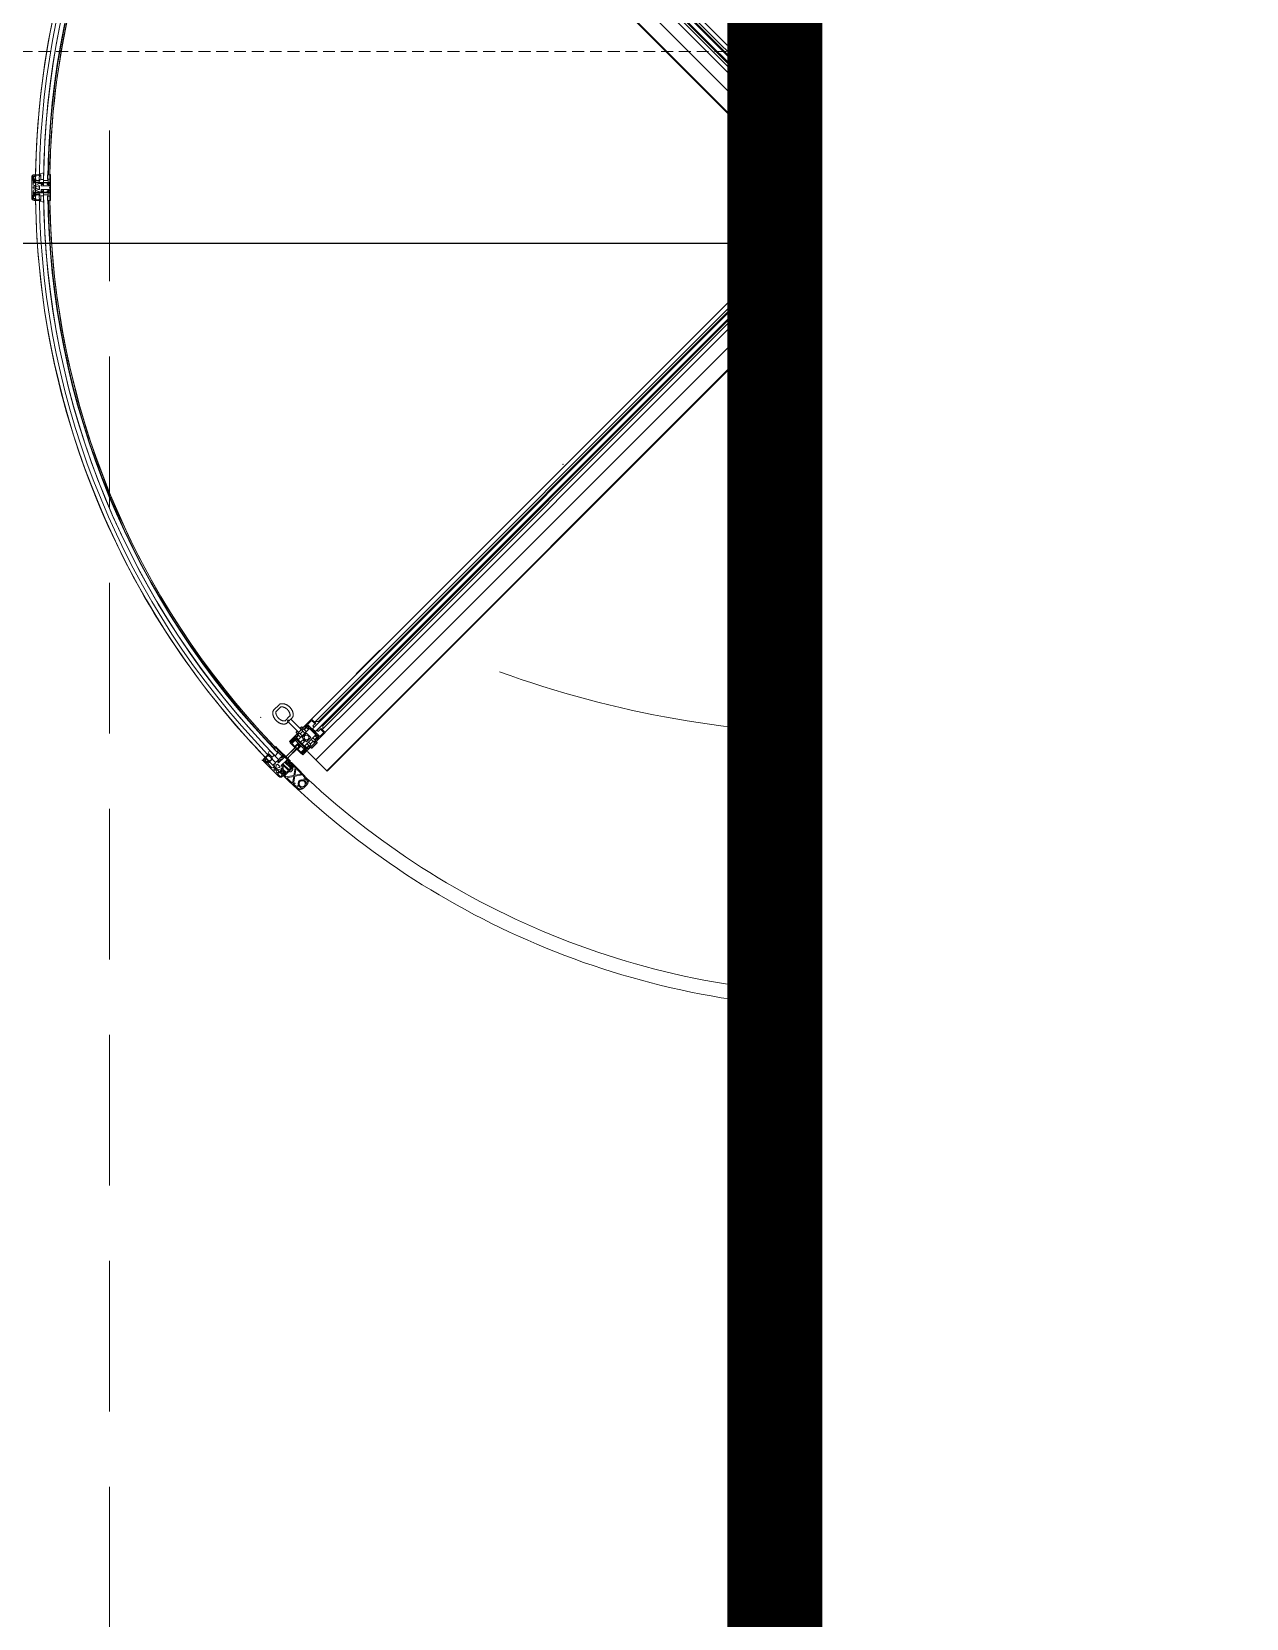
# Model space of a CAD drawing. Header units: millimetres. Extents: x 4459 to 18299, y -2909 to 3305.
# Drawn here: x 16793.5 to 17049.4, y 2101.2 to 2435.4 of the extents above; entities that cross this region are included whole.
import ezdxf
from ezdxf.xclip import XClip

# ---------------------------------------------------------------- set-up
doc = ezdxf.new("R2010")
doc.units = ezdxf.units.MM
doc.header["$LTSCALE"] = 5
doc.header["$XCLIPFRAME"] = 0
doc.linetypes.add('141125_RT1$0$HIDDEN', pattern=[9.525, 6.35, -3.175])
doc.linetypes.add('HIDDENX2', pattern=[0.75, 0.5, -0.25])
for name, color, linetype, lineweight in [('141125_RT1$0$LP-AREA_POLYLINE', 7, 'Continuous', 5), ('141125_RT1$0$LP-LINE_1', 41, 'Continuous', 15), ('141125_RT1$0$xref_4_vitrin_kaplama$0$LP-WINDOW', 6, 'Continuous', 0), ('2DGORUNUS3', 41, 'Continuous', 0)]:
    doc.layers.add(name, color=color, linetype=linetype, lineweight=lineweight)
doc.layers.add('141125_RT1$0$xref_4_vitrin_kaplama$0$2DCAM', color=4, linetype='Continuous')
doc.layers.add('LP-UNIT_LINE', color=170, linetype='Continuous')

# ---------------------------------------------------------------- blocks, each defined once
blk = doc.blocks.new('141125_RT1$0$doner kapı')
at = {"layer": '141125_RT1$0$xref_4_vitrin_kaplama$0$LP-WINDOW'}
for p, q in [((1444521, 219952.1), (1443389.3, 221083.9)), ((1443449, 221084.8), (1444571.2, 219962.7)), ((1444577.4, 219968.8), (1443455.2, 221091)), ((1444568.6, 219977.8), (1443469.1, 221077.3)), ((1444576.4, 219979.2), (1443470.5, 221085.1)), ((1444570, 219979.2), (1443470.5, 221078.7)), ((1444584.2, 219984.1), (1443475.4, 221092.9)), ((1444497.2, 219928.3), (1443365.5, 221060)), ((1444498.2, 219929.3), (1443366.5, 221061)), ((1444555.9, 219955.9), (1443447.1, 221064.6)), ((1443454.9, 221069.5), (1444560.8, 219963.6)), ((1443461.3, 221069.5), (1444560.8, 219970)), ((1443462.7, 221071), (1444562.2, 219971.4)), ((1442862, 219969.1), (1442861.2, 219968.9)), ((1442865, 219971.9), (1442862.1, 219971.9)), ((1442862.1, 219969.9), (1442862.6, 219969.9)), ((1442862.2, 219968.6), (1442862.2, 219968.9)), ((1442862.6, 219969.9), (1442862.6, 219968.9)), ((1442862.6, 219968.9), (1442864.1, 219968.9)), ((1442864.1, 219968.9), (1442864.1, 219969.9)), ((1442864.1, 219969.9), (1442865, 219969.9)), ((1442865.1, 219969.6), (1442864.2, 219969.6)), ((1442864.2, 219969.6), (1442864.2, 219968.6)), ((1442865, 219969.9), (1442865, 219971.9)), ((1442875.1, 219971.9), (1442865.1, 219971.9)), ((1442865.1, 219971.9), (1442865.1, 219969.6)), ((1442866.1, 219967.6), (1442866.1, 219970.9)), ((1442866.1, 219970.9), (1442872.6, 219970.9)), ((1442872.6, 219970.9), (1442872.6, 219968.9)), ((1442872.6, 219968.9), (1442874.1, 219968.9)), ((1442882.1, 219975.9), (1442873.1, 219972.9)), ((1442873.1, 219972.9), (1442873.1, 219971.9)), ((1442873.1, 219971.9), (1442876.1, 219971.9)), ((1442874.1, 219969.9), (1442875.1, 219969.9)), ((1442874.1, 219968.9), (1442874.1, 219969.9)), ((1442875.1, 219969.9), (1442875.1, 219971.9)), ((1442876.1, 219971.9), (1442876.1, 219961.9)), ((1442882.1, 219961.9), (1442882.1, 219975.9)), ((1442890.3, 219971.9), (1442890.3, 219962.9)), ((1442895.3, 219971.9), (1442890.3, 219971.9)), ((1442896.1, 219971.9), (1442895.1, 219971.9)), ((1442895.1, 219971.9), (1442895.1, 219968.9)), ((1442895.1, 219968.9), (1442895.3, 219968.9)), ((1442895.3, 219962.9), (1442895.3, 219971.9)), ((1442895.3, 219968.9), (1442895.3, 219955.9)), ((1442897.1, 219918.9), (1442897.1, 219970.9)), ((1442857.1, 219966.9), (1442857.1, 219922.9)), ((1442859.1, 219960.9), (1442859.1, 219966.9)), ((1442862.6, 219960.9), (1442859.1, 219960.9)), ((1442860.1, 219951.6), (1442860.1, 219958.9)), ((1442860.1, 219958.9), (1442862.6, 219958.9)), ((1442860.1, 219943.4), (1442860.1, 219946.4)), ((1442860.1, 219946.4), (1442866.6, 219946.4)), ((1442866.6, 219943.4), (1442860.1, 219943.4)), ((1442860.1, 219930.9), (1442860.1, 219938.1)), ((1442860.2, 219967.5), (1442860.2, 219963.3)), ((1442862.4, 219956.6), (1442860.8, 219956)), ((1442861, 219954.8), (1442891.5, 219954.8)), ((1442861.2, 219963.1), (1442861.2, 219967.6)), ((1442861.2, 219967.6), (1442866.1, 219967.6)), ((1442866.1, 219963.1), (1442861.2, 219963.1)), ((1442861.2, 219961.9), (1442862, 219961.7)), ((1442865.4, 219949.6), (1442862.1, 219949.6)), ((1442862.1, 219940.1), (1442865.4, 219940.1)), ((1442864.2, 219968.6), (1442862.2, 219968.6)), ((1442862.2, 219961.8), (1442862.2, 219962.1)), ((1442862.2, 219962.1), (1442864.2, 219962.1)), ((1442862.8, 219955.9), (1442862.4, 219956.6)), ((1442864.1, 219961.9), (1442862.6, 219961.9)), ((1442862.6, 219961.9), (1442862.6, 219960.9)), ((1442862.6, 219958.9), (1442862.6, 219955.9)), ((1442862.6, 219955.9), (1442864.1, 219955.9)), ((1442895.3, 219955.9), (1442862.8, 219955.9)), ((1442864.1, 219955.9), (1442864.1, 219961.9)), ((1442864.2, 219962.1), (1442864.2, 219961.1)), ((1442864.2, 219961.1), (1442865.1, 219961.1)), ((1442865.1, 219961.1), (1442865.1, 219958.9)), ((1442865.1, 219958.9), (1442874.1, 219958.9)), ((1442872.8, 219953.9), (1442865.4, 219949.6)), ((1442865.4, 219940.1), (1442872.8, 219935.9)), ((1442866.1, 219959.9), (1442866.1, 219963.1)), ((1442872.6, 219959.9), (1442866.1, 219959.9)), ((1442866.6, 219946.4), (1442870.9, 219948.9)), ((1442870.9, 219940.9), (1442866.6, 219943.4)), ((1442870.9, 219948.9), (1442873.6, 219948.9)), ((1442873.6, 219940.9), (1442870.9, 219940.9)), ((1442874.1, 219961.9), (1442872.6, 219961.9)), ((1442872.6, 219961.9), (1442872.6, 219959.9)), ((1442880.6, 219953.9), (1442872.8, 219953.9)), ((1442872.8, 219935.9), (1442880.6, 219935.9)), ((1442873.6, 219948.9), (1442873.6, 219940.9)), ((1442874.1, 219958.9), (1442874.1, 219961.9)), ((1442876.1, 219961.9), (1442882.1, 219961.9)), ((1442876.9, 219948.8), (1442876.9, 219951.4)), ((1442876.9, 219951.4), (1442880.6, 219951.4)), ((1442893.4, 219948.8), (1442876.9, 219948.8)), ((1442876.9, 219938.4), (1442876.9, 219941)), ((1442876.9, 219941), (1442893.4, 219941)), ((1442880.6, 219938.4), (1442876.9, 219938.4)), ((1442880.6, 219951.4), (1442880.6, 219953.9)), ((1442880.6, 219935.9), (1442880.6, 219938.4)), ((1442882.4, 219960), (1442891.2, 219959.9)), ((1442895.3, 219953.9), (1442889.6, 219953.9)), ((1442889.6, 219953.9), (1442889.6, 219951.4)), ((1442889.6, 219951.4), (1442893.4, 219951.4)), ((1442893.4, 219938.4), (1442889.6, 219938.4)), ((1442889.6, 219938.4), (1442889.6, 219935.9)), ((1442889.6, 219935.9), (1442895.3, 219935.9)), ((1442890.3, 219962.9), (1442895.3, 219962.9)), ((1442891.5, 219954.8), (1442892.3, 219954)), ((1442892.3, 219935.7), (1442891.5, 219935)), ((1442892.3, 219954), (1442895.8, 219954)), ((1442895.8, 219935.7), (1442892.3, 219935.7)), ((1442893.4, 219951.4), (1442893.4, 219948.8)), ((1442893.4, 219941), (1442893.4, 219938.4)), ((1442895.3, 219935.9), (1442895.3, 219953.9)), ((1442895.8, 219954), (1442895.8, 219935.7)), ((1442859.1, 219922.9), (1442859.1, 219928.9)), ((1442859.1, 219928.9), (1442862.6, 219928.9)), ((1442862.6, 219930.9), (1442860.1, 219930.9)), ((1442860.2, 219926.5), (1442860.2, 219922.3)), ((1442860.8, 219933.8), (1442862.4, 219933.2)), ((1442891.5, 219935), (1442861, 219935)), ((1442862, 219928.1), (1442861.2, 219927.9)), ((1442861.2, 219926.6), (1442866.1, 219926.6)), ((1442861.2, 219922.1), (1442861.2, 219926.6)), ((1442866.1, 219922.1), (1442861.2, 219922.1)), ((1442861.2, 219920.9), (1442862, 219920.7)), ((1442862.6, 219919.9), (1442862.1, 219919.9)), ((1442862.1, 219917.9), (1442865, 219917.9)), ((1442862.2, 219927.6), (1442862.2, 219927.9)), ((1442864.2, 219927.6), (1442862.2, 219927.6)), ((1442862.2, 219920.8), (1442862.2, 219921.1)), ((1442862.2, 219921.1), (1442864.2, 219921.1)), ((1442862.4, 219933.2), (1442862.8, 219933.9)), ((1442864.1, 219933.9), (1442862.6, 219933.9)), ((1442862.6, 219933.9), (1442862.6, 219930.9)), ((1442862.6, 219928.9), (1442862.6, 219927.9)), ((1442862.6, 219927.9), (1442864.1, 219927.9)), ((1442864.1, 219920.9), (1442862.6, 219920.9)), ((1442862.6, 219920.9), (1442862.6, 219919.9)), ((1442862.8, 219933.9), (1442895.3, 219933.9)), ((1442864.1, 219927.9), (1442864.1, 219933.9)), ((1442864.1, 219919.9), (1442864.1, 219920.9)), ((1442865, 219919.9), (1442864.1, 219919.9)), ((1442865.1, 219928.6), (1442864.2, 219928.6)), ((1442864.2, 219928.6), (1442864.2, 219927.6)), ((1442864.2, 219921.1), (1442864.2, 219920.1)), ((1442864.2, 219920.1), (1442865.1, 219920.1)), ((1442865, 219917.9), (1442865, 219919.9)), ((1442874.1, 219930.9), (1442865.1, 219930.9)), ((1442865.1, 219930.9), (1442865.1, 219928.6)), ((1442865.1, 219920.1), (1442865.1, 219917.9)), ((1442865.1, 219917.9), (1442875.1, 219917.9)), ((1442866.1, 219926.6), (1442866.1, 219929.9)), ((1442866.1, 219929.9), (1442872.6, 219929.9)), ((1442866.1, 219918.9), (1442866.1, 219922.1)), ((1442872.6, 219918.9), (1442866.1, 219918.9)), ((1442872.6, 219929.9), (1442872.6, 219927.9)), ((1442872.6, 219927.9), (1442874.1, 219927.9)), ((1442874.1, 219920.9), (1442872.6, 219920.9)), ((1442872.6, 219920.9), (1442872.6, 219918.9)), ((1442876.1, 219917.9), (1442873.1, 219917.9)), ((1442873.1, 219917.9), (1442873.1, 219916.9)), ((1442873.1, 219916.9), (1442882.1, 219913.9)), ((1442874.1, 219927.9), (1442874.1, 219930.9)), ((1442874.1, 219919.9), (1442874.1, 219920.9)), ((1442875.1, 219919.9), (1442874.1, 219919.9)), ((1442875.1, 219917.9), (1442875.1, 219919.9)), ((1442882.1, 219927.9), (1442876.1, 219927.9)), ((1442876.1, 219927.9), (1442876.1, 219917.9)), ((1442882.1, 219913.9), (1442882.1, 219927.9)), ((1442891.2, 219929.9), (1442882.4, 219929.8)), ((1442890.3, 219926.9), (1442890.3, 219917.9)), ((1442895.3, 219926.9), (1442890.3, 219926.9)), ((1442890.3, 219917.9), (1442895.3, 219917.9)), ((1442895.3, 219920.9), (1442895.1, 219920.9)), ((1442895.1, 219920.9), (1442895.1, 219917.9)), ((1442895.1, 219917.9), (1442896.1, 219917.9)), ((1442895.3, 219933.9), (1442895.3, 219920.9)), ((1442895.3, 219917.9), (1442895.3, 219926.9)), ((1444571.2, 219927.1), (1443449, 218805)), ((1444560.8, 219926.2), (1443454.9, 218820.2)), ((1443455.2, 218798.8), (1444577.4, 219920.9)), ((1444560.8, 219919.8), (1443461.3, 218820.2)), ((1444562.2, 219918.4), (1443462.7, 218818.8)), ((1443469.1, 218812.5), (1444568.6, 219912)), ((1443470.5, 218811), (1444570, 219910.6)), ((1443470.5, 218804.7), (1444576.4, 219910.6)), ((1444584.2, 219905.6), (1443503, 218824.5)), ((1444587.9, 219870.8), (1443456.1, 218739.1)), ((1444508.5, 219886.6), (1443474.7, 218852.8)), ((1444610.7, 219848), (1443479, 218716.3)), ((1444611.7, 219847), (1443480, 218715.2)), ((1444422.5, 219812.6), (1444433.3, 219823.4)), ((1444434, 219823.4), (1444422.5, 219811.9)), ((1444422.5, 219812.6), (1444422.5, 219811.9)), ((1444422.5, 219811.9), (1444428.1, 219806.2)), ((1443587.4, 218967.1), (1443544.2, 218924)), ((1443587.4, 218967.1), (1443590.9, 218970.6)), ((1443591.7, 218969.8), (1443590.9, 218970.6)), ((1443540.7, 218920.4), (1443544.2, 218924)), ((1443541.5, 218919.6), (1443540.7, 218920.4)), ((1443367.4, 218844.4), (1443378.4, 218855.5)), ((1443371.6, 218840.2), (1443382.4, 218850.9)), ((1443474.4, 218852.4), (1443447.5, 218825.5)), ((1443474, 218852.8), (1443474.4, 218853.1)), ((1443474, 218852.8), (1443474.7, 218852.1)), ((1443474.4, 218853.1), (1443475.1, 218852.4)), ((1443474.7, 218852.1), (1443475.1, 218852.4)), ((1443324.2, 218815.1), (1443324.6, 218815.4)), ((1443324.5, 218814.7), (1443324.2, 218815.1)), ((1443324.5, 218814.7), (1443324.9, 218815.1)), ((1443324.6, 218815.4), (1443324.9, 218815.8)), ((1443324.9, 218815.1), (1443324.6, 218815.4)), ((1443325.3, 218815.4), (1443324.9, 218815.8)), ((1443325.3, 218815.4), (1443324.9, 218815.1)), ((1443339.5, 218828.7), (1443339.9, 218829.1)), ((1443339.8, 218828.3), (1443339.5, 218828.7)), ((1443339.8, 218828.3), (1443340.2, 218828.7)), ((1443340.2, 218828.7), (1443339.9, 218829.1)), ((1443401.4, 218831.8), (1443390.7, 218821.1)), ((1443397.6, 218819.5), (1443394.9, 218816.8)), ((1443398.5, 218818.7), (1443396.2, 218820.9)), ((1443396.2, 218820.9), (1443396.2, 218820.9)), ((1443397.9, 218822.6), (1443396.4, 218821.2)), ((1443400.3, 218820.6), (1443398.1, 218822.8)), ((1443398.1, 218822.8), (1443398.1, 218822.8)), ((1443398.5, 218818.7), (1443407.3, 218809.9)), ((1443447.1, 218825.2), (1443400.1, 218778.2)), ((1443406, 218827.9), (1443403.1, 218825)), ((1443425.2, 218803.3), (1443403.3, 218825.2)), ((1443407.3, 218809.9), (1443419.6, 218797.6)), ((1443414.2, 218797.3), (1443417, 218800.2)), ((1443414.3, 218796.6), (1443417.4, 218799.7)), ((1443418.5, 218781.7), (1443442.5, 218805.7)), ((1443422.6, 218793.9), (1443428.2, 218799.6)), ((1443422.7, 218805.8), (1443425.5, 218808.6)), ((1443423.1, 218805.4), (1443426.3, 218808.6)), ((1443425.9, 218808.2), (1443425.5, 218808.6)), ((1443428.4, 218806.5), (1443426.3, 218808.6)), ((1443426.6, 218801.1), (1443431.2, 218805.7)), ((1443428.2, 218799.6), (1443426.6, 218801.1)), ((1443432.6, 218795.8), (1443427, 218801.5)), ((1443435.8, 218799), (1443430.2, 218804.7)), ((1443431.2, 218805.7), (1443432.8, 218804.2)), ((1443436.4, 218807.7), (1443431.8, 218803.1)), ((1443432.8, 218804.2), (1443431.8, 218803.1)), ((1443432.6, 218807.2), (1443437.6, 218812.1)), ((1443434.2, 218805.6), (1443432.6, 218807.2)), ((1443432.8, 218804.2), (1443434.2, 218805.6)), ((1443439.2, 218810.5), (1443434.2, 218805.6)), ((1443439.2, 218810.5), (1443436.4, 218807.7)), ((1443438.6, 218805.4), (1443436.4, 218807.7)), ((1443437.6, 218812.1), (1443441.5, 218808.2)), ((1443438.6, 218813.9), (1443447.1, 218822.4)), ((1443464.1, 218788.4), (1443438.6, 218813.9)), ((1443441.5, 218808.2), (1443438.6, 218805.4)), ((1443438.6, 218805.4), (1443440.1, 218804)), ((1443440.1, 218804), (1443442.9, 218806.8)), ((1443440.4, 218803.6), (1443440.1, 218804)), ((1443456, 218792.3), (1443442.5, 218805.7)), ((1443442.9, 218806.8), (1443457, 218792.7)), ((1443455.6, 218816.7), (1443447.1, 218825.2)), ((1443447.1, 218822.4), (1443453.2, 218816.3)), ((1443449, 218805), (1443455.2, 218798.8)), ((1443455.6, 218816.7), (1443449.6, 218810.7)), ((1443449.6, 218810.7), (1443452.1, 218808.2)), ((1443452.1, 218808.2), (1443462.7, 218818.8)), ((1443453.2, 218816.3), (1443452.7, 218815.8)), ((1443452.7, 218815.8), (1443453.1, 218815.4)), ((1443453.1, 218815.4), (1443454.3, 218815.4)), ((1443454.9, 218820.2), (1443453.5, 218818.8)), ((1443453.5, 218818.8), (1443455.6, 218816.7)), ((1443454.3, 218815.4), (1443455.6, 218816.7)), ((1443461.3, 218820.2), (1443454.9, 218820.2)), ((1443469.1, 218812.5), (1443458.4, 218801.9)), ((1443458.4, 218801.9), (1443460.9, 218799.4)), ((1443460.9, 218799.4), (1443466.9, 218805.4)), ((1443462.7, 218818.8), (1443461.3, 218820.2)), ((1443466.9, 218805.4), (1443465.6, 218804)), ((1443465.6, 218804), (1443465.6, 218802.9)), ((1443465.6, 218802.9), (1443466, 218802.5)), ((1443466, 218802.5), (1443466.5, 218803)), ((1443466.5, 218803), (1443472.6, 218796.9)), ((1443466.9, 218805.4), (1443469.1, 218803.3)), ((1443475.4, 218796.9), (1443466.9, 218805.4)), ((1443470.5, 218811), (1443469.1, 218812.5)), ((1443469.1, 218803.3), (1443470.5, 218804.7)), ((1443470.5, 218804.7), (1443470.5, 218811)), ((1443502.6, 218824.1), (1443475.8, 218797.3)), ((1443502.3, 218824.5), (1443502.6, 218824.8)), ((1443502.3, 218824.5), (1443503, 218823.8)), ((1443502.6, 218824.8), (1443503.3, 218824.1)), ((1443503, 218823.8), (1443503.3, 218824.1)), ((1443301.8, 218795.2), (1443302.5, 218795.8)), ((1443302.1, 218794.8), (1443301.8, 218795.2)), ((1443302.9, 218795.4), (1443302.1, 218794.8)), ((1443302.9, 218795.4), (1443302.5, 218795.8)), ((1443371.1, 218766.1), (1443367.6, 218762.6)), ((1443371.8, 218766.9), (1443370.4, 218765.4)), ((1443377.5, 218759.8), (1443371.1, 218766.1)), ((1443402.2, 218736.4), (1443371.8, 218766.9)), ((1443414.6, 218766.5), (1443391.3, 218744.6)), ((1443400.1, 218778.2), (1443401.5, 218776.8)), ((1443401.5, 218776.8), (1443403.5, 218778.7)), ((1443402.1, 218775.5), (1443404.4, 218777.8)), ((1443404.6, 218777.6), (1443402.1, 218775.5)), ((1443402.1, 218775.5), (1443412.7, 218764.9)), ((1443403.5, 218778.7), (1443405.6, 218776.6)), ((1443403.8, 218775.9), (1443404.8, 218776.9)), ((1443404.5, 218775.2), (1443403.8, 218775.9)), ((1443406.1, 218776.7), (1443404.5, 218775.2)), ((1443404.6, 218779.8), (1443411.1, 218786.3)), ((1443406.7, 218777.7), (1443404.6, 218779.8)), ((1443404.8, 218777.4), (1443404.6, 218777.6)), ((1443404.8, 218776.9), (1443404.8, 218777.4)), ((1443404.8, 218776.9), (1443405.1, 218777.1)), ((1443405.3, 218774.4), (1443409.3, 218778.3)), ((1443412, 218767.7), (1443405.3, 218774.4)), ((1443408.1, 218776.8), (1443405.5, 218774.2)), ((1443405.6, 218776.6), (1443406.7, 218777.7)), ((1443406.3, 218777.5), (1443406.1, 218777.3)), ((1443406.1, 218777.3), (1443406.1, 218776.7)), ((1443406.1, 218776.9), (1443406.1, 218776.9)), ((1443406.1, 218776.7), (1443406.1, 218776.9)), ((1443406.3, 218778.1), (1443406.3, 218777.5)), ((1443408.9, 218779), (1443406.7, 218778.6)), ((1443407.1, 218778.7), (1443407.1, 218778.9)), ((1443407.3, 218779.2), (1443412.7, 218784.6)), ((1443408.1, 218776.8), (1443414.3, 218783)), ((1443408.3, 218777.3), (1443408.1, 218776.8)), ((1443411.1, 218786.3), (1443436.5, 218760.8)), ((1443416.5, 218772.1), (1443412, 218767.7)), ((1443412.7, 218764.9), (1443413.6, 218765.8)), ((1443412.8, 218787.4), (1443415, 218789.5)), ((1443437.6, 218762.6), (1443412.8, 218787.4)), ((1443412.8, 218766.6), (1443417, 218770.8)), ((1443413.6, 218765.8), (1443412.8, 218766.6)), ((1443413.2, 218779.9), (1443415.3, 218782.1)), ((1443413.2, 218779.9), (1443430.2, 218763)), ((1443413.6, 218765.8), (1443414.4, 218766.7)), ((1443417.4, 218770.7), (1443413.9, 218767.2)), ((1443413.9, 218767.2), (1443414.6, 218766.5)), ((1443414.6, 218796.9), (1443414.2, 218797.3)), ((1443416.4, 218794.4), (1443414.3, 218796.6)), ((1443415, 218789.5), (1443416.5, 218787.9)), ((1443419.8, 218791), (1443415.2, 218786.4)), ((1443419.2, 218782.4), (1443415.2, 218786.4)), ((1443416.4, 218790.9), (1443421, 218795.5)), ((1443418, 218789.3), (1443416.4, 218790.9)), ((1443416.5, 218787.9), (1443418, 218789.3)), ((1443416.5, 218772.1), (1443418.7, 218774.4)), ((1443421.1, 218766.8), (1443416.8, 218762.6)), ((1443417, 218770.8), (1443421.1, 218766.8)), ((1443421, 218767.2), (1443417.4, 218770.7)), ((1443417.4, 218763.7), (1443421, 218767.2)), ((1443422.3, 218767.7), (1443417.9, 218772.1)), ((1443417.9, 218761.8), (1443422.3, 218766.3)), ((1443419.7, 218791.1), (1443418, 218789.3)), ((1443423.8, 218787), (1443418.1, 218792.7)), ((1443418.1, 218771.9), (1443419.7, 218773.5)), ((1443418.4, 218771.7), (1443419.9, 218773.2)), ((1443421, 218795.5), (1443422.6, 218793.9)), ((1443421.9, 218768.1), (1443423.4, 218769.7)), ((1443422.1, 218767.9), (1443423.7, 218769.4)), ((1443424.6, 218768.5), (1443422.3, 218766.3)), ((1443422.9, 218794.3), (1443427, 218790.2)), ((1443423.4, 218776.8), (1443428.2, 218781.5)), ((1443427, 218786.7), (1443436.2, 218795.8)), ((1443436.2, 218777.5), (1443427, 218786.7)), ((1443427, 218773.2), (1443431.8, 218778)), ((1443431.8, 218778), (1443428.2, 218781.5)), ((1443428.7, 218781.4), (1443428.2, 218781.5)), ((1443428.4, 218749.9), (1443475.4, 218796.9)), ((1443431.6, 218778.5), (1443428.7, 218781.4)), ((1443431.6, 218778.5), (1443431.8, 218778)), ((1443431.9, 218768.3), (1443456, 218792.3)), ((1443436.7, 218764.9), (1443432.6, 218769)), ((1443436.2, 218795.8), (1443445.4, 218786.7)), ((1443445.4, 218786.7), (1443436.2, 218777.5)), ((1443436.7, 218764.9), (1443441.3, 218769.5)), ((1443442.9, 218767.9), (1443437.2, 218773.6)), ((1443439.5, 218767.7), (1443438.1, 218766.3)), ((1443438.1, 218766.3), (1443439.7, 218764.7)), ((1443441.3, 218769.5), (1443439.5, 218767.7)), ((1443441.1, 218766.1), (1443439.5, 218767.7)), ((1443440.4, 218776.8), (1443444.5, 218772.7)), ((1443445.7, 218770.7), (1443441.1, 218766.1)), ((1443449.8, 218778), (1443444.1, 218772.3)), ((1443444.1, 218772.3), (1443445.7, 218770.7)), ((1443446.8, 218764), (1443444.7, 218766.1)), ((1443450.7, 218777.8), (1443446.1, 218782.4)), ((1443458.8, 218776), (1443446.8, 218764)), ((1443458.9, 218775.3), (1443447.6, 218764)), ((1443454.9, 218779.9), (1443449.3, 218785.6)), ((1443451.4, 218776.4), (1443449.8, 218778)), ((1443456, 218781), (1443451.4, 218776.4)), ((1443453.3, 218781.6), (1443457.9, 218786.2)), ((1443454.4, 218782.6), (1443453.3, 218781.5)), ((1443454.2, 218789.8), (1443453.8, 218790.2)), ((1443457, 218792.7), (1443454.2, 218789.8)), ((1443454.2, 218789.8), (1443455.6, 218788.4)), ((1443455.8, 218784), (1443454.4, 218782.6)), ((1443454.4, 218782.6), (1443456, 218781)), ((1443455.6, 218788.4), (1443458.4, 218791.2)), ((1443457.9, 218786.2), (1443455.6, 218788.4)), ((1443460.7, 218789), (1443455.8, 218784)), ((1443457.4, 218782.4), (1443455.8, 218784)), ((1443458.8, 218776), (1443456.7, 218778.2)), ((1443462.3, 218787.4), (1443457.4, 218782.4)), ((1443457.9, 218786.2), (1443460.7, 218789)), ((1443458.4, 218791.2), (1443462.3, 218787.4)), ((1443458.4, 218775.7), (1443458.9, 218775.3)), ((1443472.6, 218796.9), (1443464.1, 218788.4)), ((1443545.8, 218781), (1443546.1, 218780.6)), ((1443546.1, 218781.3), (1443546.5, 218781)), ((1443546.1, 218780.6), (1443546.5, 218781)), ((1443349.1, 218744.2), (1443347.1, 218742.1)), ((1443347.1, 218735), (1443378.2, 218703.9)), ((1443348.5, 218740.7), (1443348.8, 218741)), ((1443352.7, 218732.2), (1443348.5, 218736.4)), ((1443348.9, 218740), (1443348.6, 218739.3)), ((1443348.8, 218741), (1443349.6, 218740.3)), ((1443348.9, 218737.6), (1443351.8, 218734.7)), ((1443350.5, 218742.7), (1443349.1, 218744.2)), ((1443356.3, 218751.3), (1443349.2, 218744.2)), ((1443349.2, 218744.2), (1443350.8, 218742.6)), ((1443349.4, 218739.9), (1443349.2, 218740.1)), ((1443349.4, 218738.5), (1443352.9, 218741.9)), ((1443350.9, 218741.3), (1443349.4, 218739.9)), ((1443352.6, 218735.3), (1443349.4, 218738.5)), ((1443349.6, 218740.3), (1443350.6, 218741.4)), ((1443349.9, 218742.1), (1443350.5, 218742.7)), ((1443350.6, 218741.4), (1443349.9, 218742.1)), ((1443350.8, 218742.6), (1443350.2, 218742)), ((1443350.2, 218742), (1443350.9, 218741.3)), ((1443350.6, 218744.2), (1443355.2, 218748.8)), ((1443352.9, 218741.9), (1443350.6, 218744.2)), ((1443356.1, 218738.7), (1443352.6, 218735.3)), ((1443355.2, 218734.7), (1443352.7, 218732.2)), ((1443353.5, 218734.4), (1443354.2, 218734.7)), ((1443354, 218735.3), (1443355.5, 218736.7)), ((1443354.3, 218735.1), (1443354, 218735.3)), ((1443358.4, 218759.1), (1443354.1, 218750.6)), ((1443354.1, 218750.6), (1443354.9, 218749.9)), ((1443355.6, 218736.4), (1443354.5, 218735.4)), ((1443354.5, 218735.4), (1443355.2, 218734.7)), ((1443354.9, 218749.9), (1443357, 218752)), ((1443354.9, 218731.5), (1443358, 218734.7)), ((1443355.2, 218748.8), (1443356.6, 218747.4)), ((1443355.5, 218736.7), (1443356.2, 218736)), ((1443356.3, 218735.7), (1443355.6, 218736.4)), ((1443358.4, 218736.4), (1443356.1, 218738.7)), ((1443356.2, 218736), (1443356.8, 218736.6)), ((1443357.7, 218749.9), (1443356.3, 218751.3)), ((1443356.6, 218736.1), (1443356.3, 218735.7)), ((1443356.6, 218747.4), (1443357.7, 218748.5)), ((1443358, 218734.7), (1443356.6, 218736.1)), ((1443356.8, 218736.6), (1443358.4, 218735)), ((1443357, 218752), (1443364, 218744.9)), ((1443357, 218749.2), (1443357.7, 218749.9)), ((1443357.7, 218748.5), (1443357, 218749.2)), ((1443368.3, 218749.2), (1443358.4, 218759.1)), ((1443358.4, 218735), (1443364.8, 218741.4)), ((1443363, 218741), (1443358.4, 218736.4)), ((1443362.6, 218743.5), (1443361.6, 218742.5)), ((1443361.6, 218742.5), (1443363, 218741)), ((1443364.8, 218741.4), (1443362.6, 218743.5)), ((1443364, 218744.9), (1443368.3, 218749.2)), ((1443365.5, 218728), (1443370.9, 218733.3)), ((1443367.6, 218762.6), (1443373.9, 218756.2)), ((1443370.9, 218733.4), (1443368.7, 218725.2)), ((1443369.9, 218748.1), (1443376.1, 218754.2)), ((1443370.4, 218765.4), (1443372.5, 218763.3)), ((1443376.4, 218738.9), (1443370.9, 218733.4)), ((1443372.5, 218763.3), (1443372.7, 218763.5)), ((1443372.7, 218763.5), (1443399.5, 218736.6)), ((1443373.9, 218756.2), (1443377.5, 218759.8)), ((1443375.5, 218734.5), (1443378.2, 218737.2)), ((1443377.4, 218732.7), (1443375.5, 218734.5)), ((1443378.2, 218737.2), (1443376.4, 218738.9)), ((1443376.5, 218738.9), (1443377.6, 218739.9)), ((1443389, 218744.3), (1443377.4, 218732.7)), ((1443377.6, 218739.9), (1443382.5, 218744.9)), ((1443383.5, 218741.1), (1443379.9, 218737.5)), ((1443379.9, 218738.2), (1443382.8, 218741.1)), ((1443379.9, 218738.2), (1443379.9, 218737.5)), ((1443381.1, 218736.4), (1443379.9, 218737.5)), ((1443382.5, 218744.9), (1443382.9, 218745.2)), ((1443386.8, 218749.3), (1443382.8, 218745.3)), ((1443382.8, 218745.3), (1443384.6, 218743.5)), ((1443382.8, 218741.1), (1443383.5, 218741.1)), ((1443382.9, 218727.1), (1443394.6, 218738.8)), ((1443384.6, 218739.9), (1443383.5, 218741.1)), ((1443384.6, 218743.5), (1443387.2, 218746.2)), ((1443399.5, 218736.6), (1443386.8, 218749.3)), ((1443387.2, 218746.2), (1443389, 218744.3)), ((1443402.9, 218721.6), (1443390.1, 218734.4)), ((1443392.2, 218735.6), (1443391.1, 218734.5)), ((1443391.1, 218734.5), (1443403.5, 218722.2)), ((1443391.3, 218744.6), (1443394.8, 218741)), ((1443396.4, 218731.4), (1443392.2, 218735.6)), ((1443396.4, 218737), (1443393.7, 218734.3)), ((1443393.7, 218734.3), (1443395.5, 218732.6)), ((1443394.6, 218738.8), (1443396.4, 218737)), ((1443394.8, 218741), (1443416.7, 218764.4)), ((1443394.9, 218748), (1443412.2, 218765.3)), ((1443395.5, 218732.6), (1443399.5, 218736.6)), ((1443399.4, 218734.3), (1443396.4, 218731.4)), ((1443398, 218730.1), (1443400.8, 218732.9)), ((1443415.6, 218762), (1443398.2, 218744.7)), ((1443399.5, 218736.6), (1443398.3, 218735.4)), ((1443398.3, 218735.4), (1443399.4, 218734.3)), ((1443401, 218732.6), (1443400.4, 218729.2)), ((1443400.8, 218735), (1443402.2, 218736.4)), ((1443403.3, 218732.6), (1443400.8, 218735)), ((1443400.8, 218732.9), (1443402.2, 218731.5)), ((1443402.2, 218731.4), (1443401, 218732.6)), ((1443402.4, 218734.2), (1443401.8, 218733.6)), ((1443401.8, 218733.6), (1443403.2, 218732.5)), ((1443402.2, 218731.5), (1443403.3, 218732.6)), ((1443403.2, 218732.5), (1443402.2, 218731.4)), ((1443404.7, 218734), (1443402.4, 218734.2)), ((1443421.5, 218717.1), (1443404.7, 218734)), ((1443416.1, 218763.4), (1443415.1, 218762.4)), ((1443415.1, 218762.4), (1443425.7, 218751.8)), ((1443416.1, 218763.4), (1443416.9, 218764.2)), ((1443416.8, 218762.6), (1443416.1, 218763.4)), ((1443416.7, 218764.4), (1443417.4, 218763.7)), ((1443424.4, 218755.3), (1443417.9, 218761.8)), ((1443427, 218757.9), (1443424.4, 218755.3)), ((1443425.4, 218754.3), (1443426.9, 218755.9)), ((1443426.1, 218753.6), (1443425.4, 218754.3)), ((1443425.7, 218751.8), (1443428.1, 218754.2)), ((1443427, 218754.5), (1443426.1, 218753.6)), ((1443427.9, 218756.5), (1443426.8, 218755.4)), ((1443426.8, 218755.4), (1443429, 218753.3)), ((1443426.9, 218755.9), (1443427.1, 218755.9)), ((1443428.7, 218758.4), (1443427, 218757.9)), ((1443427, 218754.5), (1443427.1, 218754.6)), ((1443427.7, 218754.5), (1443427, 218754.5)), ((1443429, 218753.3), (1443427, 218751.3)), ((1443427, 218751.3), (1443428.4, 218749.9)), ((1443427.1, 218755.9), (1443427.8, 218756.6)), ((1443427.3, 218755.9), (1443427.1, 218755.9)), ((1443427.1, 218754.6), (1443427.4, 218754.9)), ((1443427.1, 218754.6), (1443427.7, 218754.6)), ((1443427.6, 218758), (1443428.6, 218759)), ((1443428.1, 218754.2), (1443427.7, 218754.5)), ((1443427.8, 218756.6), (1443429.1, 218756.9)), ((1443430, 218754.3), (1443427.9, 218756.5)), ((1443428.4, 218756.1), (1443428.3, 218756.1)), ((1443428.6, 218759), (1443433.4, 218763.9)), ((1443428.7, 218756.2), (1443434.9, 218762.4)), ((1443428.9, 218756.9), (1443428.8, 218756.5)), ((1443429.2, 218758.7), (1443429.2, 218758.3)), ((1443436.5, 218760.8), (1443430, 218754.3)), ((1443430.2, 218763), (1443432.3, 218765.1)), ((1443436.9, 218758.4), (1443438, 218757.2)), ((1443439.7, 218764.7), (1443437.6, 218762.6)), ((1443438.9, 218756.3), (1443438, 218757.2)), ((1443438.9, 218756.3), (1443456.1, 218739.1)), ((1443447.1, 218764.4), (1443447.6, 218764)), ((1443479, 218716.3), (1443456.1, 218739.1)), ((1443363.5, 218722.8), (1443354.9, 218731.5)), ((1443368.7, 218725.2), (1443366.3, 218722.8)), ((1443367.2, 218719.1), (1443371.8, 218723.7)), ((1443369.3, 218717), (1443367.2, 218719.1)), ((1443373.9, 218721.6), (1443369.3, 218717)), ((1443371.8, 218723.7), (1443373.1, 218728.5)), ((1443373.1, 218728.5), (1443375, 218730.4)), ((1443373.1, 218716.1), (1443375.4, 218718.5)), ((1443374.7, 218711.7), (1443373.1, 218713.3)), ((1443378.8, 218722.9), (1443373.9, 218721.6)), ((1443377.8, 218714.9), (1443374.7, 218711.7)), ((1443375, 218730.4), (1443380.7, 218724.8)), ((1443375.4, 218718.5), (1443383.6, 218720.7)), ((1443375.4, 218709.6), (1443377.8, 218712.1)), ((1443379.6, 218705.3), (1443375.4, 218709.6)), ((1443379.2, 218713.5), (1443377.8, 218714.9)), ((1443377.8, 218712.1), (1443378.5, 218711.3)), ((1443378.5, 218711.3), (1443379.6, 218712.4)), ((1443380.7, 218724.8), (1443378.8, 218722.9)), ((1443378.9, 218713.1), (1443379.2, 218713.5)), ((1443379.6, 218712.4), (1443378.9, 218713.1)), ((1443384.9, 218719.8), (1443380.7, 218715.6)), ((1443380.7, 218715.6), (1443383.5, 218712.8)), ((1443382.4, 218714.2), (1443381.9, 218713.7)), ((1443381.9, 218713.7), (1443382.1, 218711.3)), ((1443382.1, 218711.3), (1443398.9, 218694.5)), ((1443383.6, 218712.8), (1443382.4, 218714.2)), ((1443384.7, 218725.3), (1443382.9, 218727.1)), ((1443383.1, 218715.2), (1443386, 218718.1)), ((1443384.6, 218713.8), (1443383.1, 218715.2)), ((1443386.8, 218715.6), (1443383.5, 218715)), ((1443383.5, 218715), (1443384.6, 218713.9)), ((1443383.5, 218712.8), (1443384.6, 218713.8)), ((1443384.6, 218707.5), (1443383.5, 218706.4)), ((1443383.5, 218706.4), (1443384.2, 218705.7)), ((1443383.6, 218720.7), (1443389.1, 218726.2)), ((1443384.6, 218713.9), (1443383.6, 218712.8)), ((1443385.3, 218722.3), (1443383.8, 218720.9)), ((1443383.8, 218720.9), (1443384.9, 218719.8)), ((1443384.2, 218705.7), (1443383.8, 218705.3)), ((1443385.3, 218706.7), (1443384.6, 218707.5)), ((1443387.4, 218728), (1443384.7, 218725.3)), ((1443385.2, 218712.1), (1443386.2, 218713)), ((1443387.7, 218719.8), (1443385.3, 218722.3)), ((1443385.9, 218707.4), (1443385.3, 218706.7)), ((1443385.3, 218703.9), (1443387.3, 218706)), ((1443387.3, 218706), (1443385.9, 218707.4)), ((1443386.5, 218729.9), (1443386, 218729.4)), ((1443386, 218729.4), (1443398.3, 218717)), ((1443386, 218718.1), (1443393, 218711)), ((1443398.9, 218717.6), (1443386.5, 218729.9)), ((1443399.4, 218718.1), (1443386.6, 218730.9)), ((1443387.9, 218711.3), (1443386.9, 218710.4)), ((1443387.2, 218719.3), (1443387.7, 218719.8)), ((1443393.9, 218712.5), (1443387.2, 218719.3)), ((1443390.3, 218712.4), (1443387.3, 218715.5)), ((1443389.1, 218726.2), (1443387.4, 218728)), ((1443387.6, 218708.7), (1443388.7, 218709.8)), ((1443392.8, 218703.4), (1443387.6, 218708.7)), ((1443388.8, 218709.6), (1443387.7, 218708.5)), ((1443387.7, 218708.5), (1443390.2, 218706)), ((1443388.7, 218709.8), (1443389.9, 218708.7)), ((1443390.2, 218708.2), (1443388.8, 218709.6)), ((1443389.9, 218708.7), (1443390.4, 218712)), ((1443390.2, 218706), (1443410, 218725.8)), ((1443393, 218711), (1443390.2, 218708.2)), ((1443409.7, 218706.4), (1443392.8, 218703.4)), ((1443398.3, 218717), (1443393.9, 218712.5)), ((1443394.6, 218701.7), (1443409.3, 218704.3)), ((1443400.3, 218696), (1443394.6, 218701.7)), ((1443405.1, 218723), (1443398, 218730.1)), ((1443403.5, 218722.2), (1443398.9, 218717.6)), ((1443400.2, 218714.1), (1443399.2, 218715.1)), ((1443400.6, 218728.8), (1443403.6, 218725.7)), ((1443403, 218729.9), (1443404, 218730.9)), ((1443403.3, 218714.4), (1443403.3, 218714.4)), ((1443404, 218725.6), (1443407.4, 218726.2)), ((1443405.7, 218729.2), (1443404.7, 218728.2)), ((1443404.7, 218715.8), (1443405.2, 218716.3)), ((1443407.9, 218725.8), (1443405.1, 218723)), ((1443406.9, 218720.8), (1443405.9, 218721.8)), ((1443406.3, 218727.3), (1443407.4, 218728.5)), ((1443407.4, 218726.2), (1443406.3, 218727.3)), ((1443407.5, 218728.3), (1443406.5, 218727.3)), ((1443406.5, 218727.3), (1443407.9, 218725.8)), ((1443406.6, 218717.7), (1443406.6, 218717.7)), ((1443409.3, 218704.3), (1443406.8, 218690.1)), ((1443407.4, 218728.5), (1443412.6, 218723.2)), ((1443410, 218725.8), (1443407.5, 218728.3)), ((1443408.5, 218688.5), (1443411.4, 218704.7)), ((1443412.6, 218723.2), (1443409.7, 218706.4)), ((1443411.4, 218704.7), (1443427.6, 218707.5)), ((1443411.8, 218706.8), (1443414.4, 218721.5)), ((1443426, 218709.3), (1443411.8, 218706.8)), ((1443414.4, 218721.5), (1443420.1, 218715.8)), ((1443420.1, 218715.8), (1443426, 218709.3)), ((1443437, 218700.3), (1443421.5, 218717.1)), ((1443427.6, 218707.5), (1443432.2, 218702.6)), ((1443432.2, 218702.6), (1443430.6, 218696.7)), ((1443432.4, 218695.6), (1443433.8, 218700.8)), ((1443433.8, 218700.8), (1443435.5, 218698.9)), ((1443479.3, 218715.9), (1443479, 218716.3)), ((1443479.3, 218715.9), (1443480, 218715.3)), ((1443480, 218715.2), (1443480, 218715.3)), ((1443398.9, 218694.5), (1443416.6, 218678.4)), ((1443406.8, 218690.1), (1443400.3, 218696)), ((1443413.5, 218683.9), (1443408.5, 218688.5)), ((1443419.4, 218685.4), (1443413.5, 218683.9)), ((1443415.2, 218682.3), (1443420.4, 218683.7)), ((1443417.1, 218680.5), (1443415.2, 218682.3)), ((1443429.6, 218679.4), (1443436.7, 218686.5))]:
    blk.add_line(p, q, dxfattribs=at)
for points in [[(1443391.7, 218815), (1443391.1, 218814.9), (1443390.5, 218814.8), (1443389.9, 218814.8), (1443389.2, 218814.7), (1443388.6, 218814.7), (1443388, 218814.7), (1443387.4, 218814.7), (1443386.7, 218814.7), (1443386.1, 218814.8), (1443385.5, 218814.9), (1443384.8, 218815), (1443384.2, 218815.2), (1443383.6, 218815.3), (1443382.9, 218815.5), (1443382.3, 218815.7), (1443381.7, 218815.9), (1443381, 218816.1), (1443380.4, 218816.4), (1443379.8, 218816.7), (1443379.2, 218817), (1443378.6, 218817.3), (1443378, 218817.6), (1443377.4, 218818), (1443376.8, 218818.4), (1443376.2, 218818.7), (1443375.6, 218819.1), (1443375.1, 218819.6), (1443374.5, 218820), (1443374, 218820.5), (1443373.5, 218820.9), (1443372.9, 218821.4), (1443372.4, 218821.9), (1443371.9, 218822.4), (1443371.4, 218822.9), (1443371, 218823.5), (1443370.5, 218824), (1443370.1, 218824.6), (1443369.7, 218825.1), (1443369.3, 218825.7), (1443368.9, 218826.3), (1443368.5, 218826.9), (1443368.2, 218827.5), (1443367.8, 218828.1), (1443367.5, 218828.7), (1443367.2, 218829.3), (1443366.9, 218829.9), (1443366.7, 218830.5), (1443366.4, 218831.2), (1443366.2, 218831.8), (1443366, 218832.4), (1443365.8, 218833), (1443365.7, 218833.7), (1443365.5, 218834.3), (1443365.4, 218835), (1443365.3, 218835.6), (1443365.3, 218836.2), (1443365.2, 218836.8), (1443365.2, 218837.5), (1443365.2, 218838.1), (1443365.2, 218838.7), (1443365.3, 218839.3), (1443365.3, 218839.9), (1443365.4, 218840.6), (1443365.6, 218841.2)], [(1443365.6, 218841.2), (1443365.7, 218841.6), (1443365.8, 218842), (1443366, 218842.5), (1443366.2, 218842.9), (1443366.5, 218843.3), (1443366.7, 218843.7), (1443367, 218844.1), (1443367.4, 218844.4)], [(1443371.9, 218840.5), (1443371.8, 218840.1), (1443371.8, 218839.8), (1443371.8, 218839.4), (1443371.8, 218839), (1443371.8, 218838.7), (1443371.8, 218838.3), (1443371.8, 218837.8), (1443371.8, 218837.4), (1443371.9, 218837), (1443372, 218836.6), (1443372.1, 218836.1), (1443372.2, 218835.7), (1443372.3, 218835.2), (1443372.4, 218834.8), (1443372.6, 218834.3), (1443372.8, 218833.9), (1443373, 218833.4), (1443373.2, 218833), (1443373.4, 218832.5), (1443373.6, 218832), (1443373.9, 218831.6), (1443374.1, 218831.1), (1443374.4, 218830.7), (1443374.7, 218830.2), (1443375, 218829.8), (1443375.3, 218829.4), (1443375.6, 218828.9), (1443376, 218828.5), (1443376.3, 218828.1), (1443376.7, 218827.7), (1443377, 218827.3), (1443377.4, 218826.9), (1443377.8, 218826.5), (1443378.2, 218826.1), (1443378.6, 218825.8), (1443379, 218825.4), (1443379.5, 218825.1), (1443379.9, 218824.8), (1443380.3, 218824.5), (1443380.8, 218824.2), (1443381.2, 218823.9), (1443381.7, 218823.6), (1443382.1, 218823.3), (1443382.6, 218823.1), (1443383, 218822.9), (1443383.5, 218822.6), (1443383.9, 218822.4), (1443384.4, 218822.2), (1443384.9, 218822.1), (1443385.3, 218821.9), (1443385.8, 218821.8), (1443386.2, 218821.7), (1443386.7, 218821.5), (1443387.1, 218821.5), (1443387.5, 218821.4), (1443388, 218821.3), (1443388.4, 218821.3), (1443388.8, 218821.2), (1443389.2, 218821.2), (1443389.6, 218821.2), (1443389.9, 218821.3), (1443390.3, 218821.3), (1443390.7, 218821.3), (1443391, 218821.4)], [(1443378.4, 218855.5), (1443378.8, 218855.8), (1443379.1, 218856.1), (1443379.5, 218856.4), (1443379.9, 218856.6), (1443380.3, 218856.8), (1443380.8, 218857), (1443381.2, 218857.1), (1443381.7, 218857.3)], [(1443381.7, 218857.3), (1443382.3, 218857.4), (1443382.9, 218857.5), (1443383.5, 218857.5), (1443384.1, 218857.6), (1443384.7, 218857.6), (1443385.4, 218857.6), (1443386, 218857.6), (1443386.6, 218857.6), (1443387.2, 218857.5), (1443387.9, 218857.4), (1443388.5, 218857.3), (1443389.1, 218857.1), (1443389.8, 218857), (1443390.4, 218856.8), (1443391, 218856.6), (1443391.7, 218856.4), (1443392.3, 218856.2), (1443392.9, 218855.9), (1443393.5, 218855.6), (1443394.2, 218855.3), (1443394.8, 218855), (1443395.4, 218854.7), (1443396, 218854.3), (1443396.6, 218853.9), (1443397.1, 218853.6), (1443397.7, 218853.2), (1443398.3, 218852.7), (1443398.8, 218852.3), (1443399.4, 218851.8), (1443399.9, 218851.4), (1443400.4, 218850.9), (1443400.9, 218850.4), (1443401.4, 218849.9), (1443401.9, 218849.4), (1443402.4, 218848.8), (1443402.8, 218848.3), (1443403.3, 218847.7), (1443403.7, 218847.2), (1443404.1, 218846.6), (1443404.5, 218846), (1443404.8, 218845.4), (1443405.2, 218844.8), (1443405.5, 218844.2), (1443405.9, 218843.6), (1443406.1, 218843), (1443406.4, 218842.4), (1443406.7, 218841.8), (1443406.9, 218841.1), (1443407.1, 218840.5), (1443407.3, 218839.9), (1443407.5, 218839.3), (1443407.7, 218838.6), (1443407.8, 218838), (1443407.9, 218837.3), (1443408, 218836.7), (1443408.1, 218836.1), (1443408.1, 218835.5), (1443408.1, 218834.8), (1443408.1, 218834.2), (1443408.1, 218833.6), (1443408.1, 218833), (1443408, 218832.4), (1443407.9, 218831.7), (1443407.8, 218831.1)], [(1443401.4, 218831.5), (1443401.5, 218831.9), (1443401.5, 218832.2), (1443401.5, 218832.6), (1443401.6, 218833), (1443401.6, 218833.4), (1443401.6, 218833.8), (1443401.6, 218834.2), (1443401.5, 218834.6), (1443401.5, 218835), (1443401.4, 218835.5), (1443401.3, 218835.9), (1443401.2, 218836.4), (1443401.1, 218836.8), (1443401, 218837.3), (1443400.8, 218837.8), (1443400.7, 218838.2), (1443400.5, 218838.7), (1443400.3, 218839.2), (1443400, 218839.6), (1443399.8, 218840.1), (1443399.6, 218840.6), (1443399.3, 218841), (1443399, 218841.5), (1443398.7, 218842), (1443398.4, 218842.4), (1443398.1, 218842.9), (1443397.8, 218843.3), (1443397.4, 218843.7), (1443397.1, 218844.2), (1443396.7, 218844.6), (1443396.3, 218845), (1443395.9, 218845.4), (1443395.5, 218845.8), (1443395.1, 218846.2), (1443394.7, 218846.5), (1443394.3, 218846.9), (1443393.8, 218847.2), (1443393.4, 218847.6), (1443392.9, 218847.9), (1443392.5, 218848.2), (1443392, 218848.5), (1443391.6, 218848.8), (1443391.1, 218849), (1443390.6, 218849.3), (1443390.2, 218849.5), (1443389.7, 218849.7), (1443389.2, 218849.9), (1443388.7, 218850.1), (1443388.3, 218850.3), (1443387.8, 218850.5), (1443387.3, 218850.6), (1443386.9, 218850.7), (1443386.4, 218850.8), (1443386, 218850.9), (1443385.5, 218851), (1443385.1, 218851), (1443384.7, 218851), (1443384.3, 218851.1), (1443383.9, 218851.1), (1443383.5, 218851.1), (1443383.1, 218851), (1443382.8, 218851), (1443382.4, 218850.9), (1443382.1, 218850.9)], [(1443394.9, 218816.8), (1443394.6, 218816.5), (1443394.2, 218816.2), (1443393.8, 218815.9), (1443393.4, 218815.7), (1443393, 218815.5), (1443392.6, 218815.3), (1443392.1, 218815.2), (1443391.7, 218815)], [(1443396.4, 218820.9), (1443396.4, 218820.9), (1443396.4, 218820.9), (1443396.4, 218820.9), (1443396.4, 218820.9), (1443396.4, 218820.9), (1443396.4, 218820.9), (1443396.4, 218821), (1443396.4, 218821), (1443396.4, 218821), (1443396.4, 218821), (1443396.4, 218821), (1443396.4, 218821), (1443396.4, 218821), (1443396.4, 218821), (1443396.4, 218821.1), (1443396.4, 218821.1), (1443396.4, 218821.1), (1443396.4, 218821.1), (1443396.4, 218821.1), (1443396.4, 218821.1), (1443396.4, 218821.1), (1443396.4, 218821.1), (1443396.4, 218821.1), (1443396.4, 218821.2)], [(1443397.9, 218822.6), (1443397.9, 218822.6), (1443397.9, 218822.6), (1443397.9, 218822.6), (1443397.9, 218822.7), (1443397.9, 218822.7), (1443398, 218822.7), (1443398, 218822.7), (1443398, 218822.7), (1443398, 218822.7), (1443398, 218822.7), (1443398, 218822.7), (1443398, 218822.7), (1443398, 218822.7), (1443398, 218822.7), (1443398.1, 218822.7), (1443398.1, 218822.7), (1443398.1, 218822.7), (1443398.1, 218822.7), (1443398.1, 218822.7), (1443398.1, 218822.7), (1443398.1, 218822.7), (1443398.2, 218822.7), (1443398.2, 218822.7), (1443398.2, 218822.7)], [(1443402.5, 218824.5), (1443402.6, 218824.5), (1443402.6, 218824.6), (1443402.6, 218824.6), (1443402.6, 218824.6), (1443402.7, 218824.6), (1443402.7, 218824.6), (1443402.7, 218824.7), (1443402.7, 218824.7), (1443402.8, 218824.7), (1443402.8, 218824.7), (1443402.8, 218824.7), (1443402.8, 218824.8), (1443402.9, 218824.8), (1443402.9, 218824.8), (1443402.9, 218824.8), (1443402.9, 218824.8), (1443403, 218824.9), (1443403, 218824.9), (1443403, 218824.9), (1443403, 218824.9), (1443403, 218824.9), (1443403.1, 218824.9), (1443403.1, 218825), (1443403.1, 218825)], [(1443407.8, 218831.1), (1443407.7, 218830.7), (1443407.5, 218830.3), (1443407.3, 218829.8), (1443407.1, 218829.4), (1443406.9, 218829), (1443406.6, 218828.6), (1443406.3, 218828.2), (1443406, 218827.9)], [(1443404.9, 218715.5), (1443404.9, 218715.5), (1443404.9, 218715.5), (1443404.9, 218715.5), (1443404.9, 218715.5), (1443404.9, 218715.5), (1443404.9, 218715.5), (1443404.9, 218715.5), (1443404.8, 218715.5), (1443404.8, 218715.5), (1443404.8, 218715.5), (1443404.8, 218715.5), (1443404.8, 218715.5), (1443404.8, 218715.4), (1443404.8, 218715.4), (1443404.8, 218715.4), (1443404.8, 218715.4), (1443404.7, 218715.4), (1443404.7, 218715.4), (1443404.7, 218715.4), (1443404.7, 218715.4), (1443404.7, 218715.3), (1443404.7, 218715.3), (1443404.7, 218715.3), (1443404.6, 218715.3)], [(1443405.7, 218716.4), (1443405.7, 218716.3), (1443405.7, 218716.3), (1443405.7, 218716.3), (1443405.6, 218716.3), (1443405.6, 218716.3), (1443405.6, 218716.3), (1443405.6, 218716.3), (1443405.6, 218716.2), (1443405.6, 218716.2), (1443405.6, 218716.2), (1443405.6, 218716.2), (1443405.5, 218716.2), (1443405.5, 218716.2), (1443405.5, 218716.2), (1443405.5, 218716.2), (1443405.5, 218716.2), (1443405.5, 218716.1), (1443405.5, 218716.1), (1443405.5, 218716.1), (1443405.5, 218716.1), (1443405.5, 218716.1), (1443405.5, 218716.1), (1443405.5, 218716.1), (1443405.5, 218716.1)]]:
    blk.add_lwpolyline(points, dxfattribs=at)
for centre, radius in [((1444595.1, 219944.9), 1730), ((1444595.1, 219944.9), 1700), ((1442895.1, 219944.9), 0.5), ((1443976.7, 219361.8), 0.5), ((1443976.7, 219361.8), 0.25), ((1443436.5, 218786.3), 5), ((1443343.5, 218738.6), 0.5), ((1443411.8, 218689.8), 0.5), ((1443411.8, 218689.8), 0.25), ((1443427.1, 218688.9), 6.5), ((1443440.3, 218694.2), 0.5)]:
    blk.add_circle(centre, radius, dxfattribs=at)
for centre, radius, start, end in [((1444595.1, 219944.9), 1722, 136.1016, 179.0658), ((1444595.1, 219944.9), 1713, 135.2981, 179.6321), ((1444595.1, 219944.9), 1712.8, 135.6725, 179.4956), ((1444595.1, 219944.9), 1704, 135.6725, 179.4956), ((1444595.1, 219944.9), 1703, 136.0767, 179.0916), ((1444595.1, 219944.9), 1730, 150.0166, 179.1058), ((1444595.1, 219944.9), 1700, 155.0337, 179.09), ((1442862.1, 219966.9), 5, 90, 180), ((1442862.1, 219966.9), 3, 90, 180), ((1442861.7, 219967.5), 1.5, 110, 180), ((1442862, 219968.9), 0.2, 0, 110), ((1444595.1, 219944.9), 1722, 179.2014, 179.4344), ((1442896.6, 219971.9), 0.5, 306.8699, 180), ((1442896.1, 219970.9), 1, 0, 90), ((1442862.1, 219951.6), 2, 180, 270), ((1442862.1, 219938.1), 2, 90, 180), ((1442861.7, 219963.3), 1.5, 180, 250), ((1442861, 219955.4), 0.6, 110, 270), ((1442862, 219961.8), 0.2, 250, 0), ((1444595.1, 219944.9), 1730, 179.671, 179.8427), ((1444595.1, 219944.9), 1730, 179.9503, 180.0497), ((1444595.1, 219944.9), 1730, 180.1573, 180.329), ((1444595.1, 219944.9), 1730, 179.2465, 179.3956), ((1444595.1, 219944.9), 1730, 179.5363, 179.6357), ((1444595.1, 219944.9), 1722, 179.6695, 179.7005), ((1444595.1, 219944.9), 1722, 179.8669, 180.1331), ((1444595.1, 219944.9), 1722, 180.2995, 180.3305), ((1444595.1, 219944.9), 1722, 179.5342, 179.634), ((1444595.1, 219944.9), 1713, 179.6677, 179.8696), ((1444595.1, 219944.9), 1713, 180.1304, 180.3323), ((1444595.1, 219944.9), 1703, 179.6863, 179.6972), ((1444595.1, 219944.9), 1703, 179.7813, 179.8688), ((1444595.1, 219944.9), 1703, 180.1312, 180.2187), ((1444595.1, 219944.9), 1703, 180.3028, 180.3137), ((1444595.1, 219944.9), 1703, 179.3944, 179.6299), ((1444595.1, 219944.9), 1700, 179.6916, 179.6967), ((1444595.1, 219944.9), 1700, 180.3033, 180.3084), ((1444595.1, 219944.9), 1700, 179.3933, 179.6293), ((1442862.1, 219922.9), 5, 180, 270), ((1442862.1, 219922.9), 3, 180, 270), ((1442861.7, 219926.5), 1.5, 110, 180), ((1442861.7, 219922.3), 1.5, 180, 250), ((1442861, 219934.4), 0.6, 90, 250), ((1442862, 219927.9), 0.2, 0, 110), ((1442862, 219920.8), 0.2, 250, 0), ((1444595.1, 219944.9), 1730, 180.3643, 180.4637), ((1444595.1, 219944.9), 1730, 180.6044, 180.7535), ((1444595.1, 219944.9), 1730, 180.8942, 221.6359), ((1444595.1, 219944.9), 1722, 180.366, 180.4658), ((1444595.1, 219944.9), 1722, 180.5656, 180.7986), ((1444595.1, 219944.9), 1722, 180.9342, 223.8984), ((1444595.1, 219944.9), 1713, 180.3679, 224.7019), ((1444595.1, 219944.9), 1712.8, 180.5044, 224.3275), ((1444595.1, 219944.9), 1704, 180.5044, 224.3275), ((1444595.1, 219944.9), 1703, 180.3701, 180.6056), ((1444595.1, 219944.9), 1703, 180.9084, 223.9233), ((1444595.1, 219944.9), 1700, 180.3707, 180.6067), ((1444595.1, 219944.9), 1700, 180.91, 223.9214), ((1442896.1, 219918.9), 1, 270, 0), ((1442896.6, 219917.9), 0.5, 180, 53.1301), ((1444595.1, 220992.3), 2200, 250, 290), ((1443497, 218846.8), 4.5, 121.7385, 148.2615), ((1443497, 218846.8), 4.5, 301.7385, 328.2615), ((1443447.1, 218825.2), 0.5, 315, 225), ((1443468.7, 218818.5), 4.5, 121.7385, 148.2615), ((1443468.7, 218818.5), 4.5, 301.7385, 328.2615), ((1444595.1, 219944.9), 1730, 221.6524, 223.9401), ((1443371.8, 218766.9), 0.5, 315, 225), ((1443406.8, 218778.1), 0.5, 100, 180), ((1443407.9, 218778.7), 0.75, 19.7231, 165), ((1443409, 218778.6), 0.4, 315, 100), ((1443417.2, 218771.4), 1, 45, 135), ((1443421.6, 218767), 1, 315, 45), ((1443450, 218777.1), 1, 345, 45), ((1443475.4, 218796.9), 0.5, 225, 135), ((1443350.6, 218738.6), 5, 135, 225), ((1443350.6, 218738.6), 3, 135, 225), ((1443349.9, 218738.7), 1.5, 155, 225), ((1443349.1, 218739.9), 0.2, 45, 155), ((1443352.8, 218735.8), 1.5, 225, 295), ((1444595.1, 219944.9), 1730, 224.0809, 224.23), ((1443354.1, 218734.9), 0.2, 295, 45), ((1444595.1, 219944.9), 1722, 224.035, 224.268), ((1444595.1, 219944.9), 1730, 224.3707, 224.7019), ((1444595.1, 219944.9), 1722, 224.3678, 224.7005), ((1444595.1, 219944.9), 1703, 224.2262, 224.6972), ((1444595.1, 219944.9), 1700, 224.2248, 224.6967), ((1443428.4, 218756.6), 0.5, 270, 350), ((1443428.8, 218758.8), 0.4, 350, 135), ((1443428.9, 218757.6), 0.75, 285, 105), ((1443364.9, 218724.3), 2, 225, 315), ((1443374.5, 218714.7), 2, 135, 225), ((1443381.7, 218707.5), 5, 225, 315), ((1443381.7, 218707.5), 3, 225, 315), ((1443386, 218711.2), 1.2, 135, 315), ((1443387, 218712.2), 1.2, 315, 135), ((1443386.9, 218715.1), 0.5, 45, 100), ((1443390, 218712.1), 0.5, 350, 45), ((1443401.3, 218715.3), 1.6, 227, 285.9903), ((1443400.9, 218729.1), 0.5, 170, 225), ((1443399.5, 218721.5), 8, 285.9903, 297.3925), ((1443403.9, 218729), 1.2, 135, 315), ((1443403.1, 218714.5), 0.166, 297.3925, 315), ((1443404, 218726.1), 0.5, 225, 280), ((1443404.8, 218730), 1.2, 315, 135), ((1443399.5, 218721.5), 8, 332.6075, 344.0097), ((1443406.5, 218717.9), 0.166, 315, 332.6075), ((1443405.7, 218719.7), 1.6, 344.0097, 43), ((1443429.6, 218693.5), 8, 318.5503, 42.4688), ((1443429.6, 218693.5), 10, 315, 42.4688), ((1443422.5, 218686.5), 10, 233.6269, 315), ((1443422.5, 218686.5), 8, 227.6666, 311.4497), ((1443427.1, 218688.9), 8.5, 65.8309, 204.1691), ((1443427.1, 218688.9), 8.5, 218.2437, 274.7205), ((1443427.1, 218688.9), 8.5, 355.2795, 51.7563)]:
    blk.add_arc(centre, radius, start, end, dxfattribs=at)
for centre, major_axis, ratio, start_param, end_param in [((1443397.4, 218823.5), (2.12, -2.12), 0.942809, 5.052226, 5.109736), ((1443393.9, 218824.7), (7.03, -8.03), 0.066373, 5.1535, 5.497787), ((1443401.2, 218827.3), (4, 4), 0.53033, 3.48143, 4.534678), ((1443399.6, 218721.4), (-5.22, -6.06), 0.996174, 1.193219, 1.403514), ((1443399.7, 218721.6), (5.14, -6.12), 0.006472, 0.093439, 0.303734), ((1443399.4, 218721.3), (6.12, -5.14), 0.006472, 5.979451, 6.189746), ((1443399.6, 218721.4), (-6.06, -5.22), 0.996174, 1.738079, 1.948374)]:
    blk.add_ellipse(centre, major_axis=major_axis, ratio=ratio, start_param=start_param, end_param=end_param, dxfattribs=at)
blk = doc.blocks.new('141125_RT1$0$1b')
at = {"layer": '141125_RT1$0$xref_4_vitrin_kaplama$0$2DCAM'}
blk.add_line((7634.6, -35619.6, 0), (14475.1, -35619.6, 0), dxfattribs=at)
blk.add_blockref('141125_RT1$0$doner kapı', (-1433540.6, -255447.4, 0))
blk = doc.blocks.new('plan3')
at = {"layer": '141125_RT1$0$LP-LINE_1', "linetype": '141125_RT1$0$HIDDEN'}
blk.add_line((27462.97, -5996.97, 0), (27462.97, -7208.43, 0), dxfattribs=at)
at = {"layer": '2DGORUNUS3', "linetype": 'HIDDENX2'}
blk.add_lwpolyline([(25764.4, -7970.13), (25764.4, -7930.1, -0.153565), (27237.97, -7209.02), (27237.97, -5980.3), (27603.18, -5980.3)], format="xyb", dxfattribs=at)
at = {"layer": 'LP-UNIT_LINE', "color": 252, "lineweight": 100, "ltscale": 0.1, "const_width": 20, "elevation": 0}
blk.add_lwpolyline([(27603.18, -5413.89), (27603.18, -8043.77), (25002.79, -8043.77), (25002.79, -5413.89)], close=True, dxfattribs=at)
at = {"layer": '141125_RT1$0$LP-AREA_POLYLINE', "color": 1}
ref = blk.add_blockref('141125_RT1$0$1b', (26514.91, -2458.74, 0), dxfattribs=dict(at, xscale=0.1, yscale=0.1, zscale=0.1))
XClip(ref).set_block_clipping_path([(-15121.2760994773, -55113.8881636893), (10882.6560342088, -29551.521552127)])

msp = doc.modelspace()

# ---------------------------------------------------------------- block references
msp.add_blockref('plan3', (-10653.09, 8411.55))

doc.saveas('drawing.dxf')
